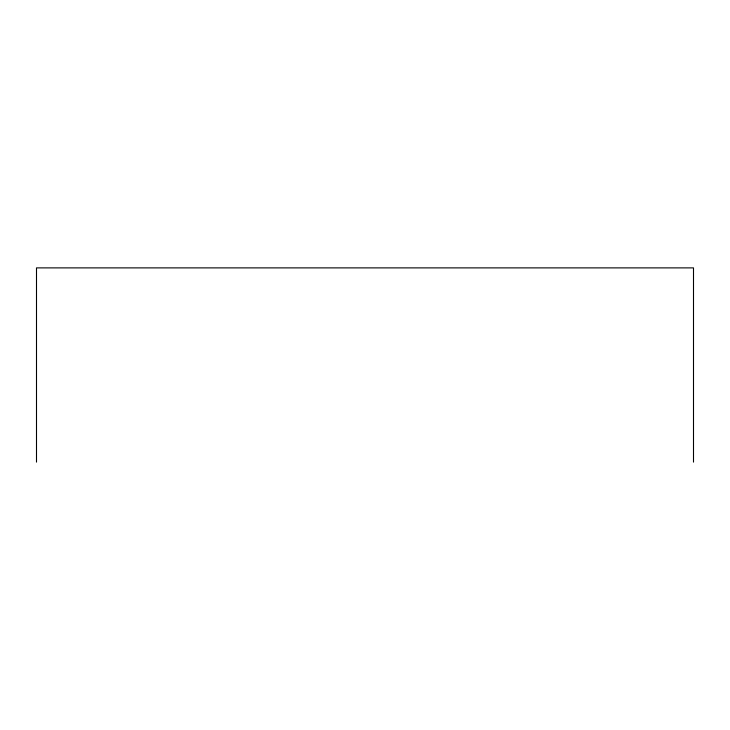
<?xml version="1.0" encoding="UTF-8"?>
<svg xmlns="http://www.w3.org/2000/svg" width="730" height="730" viewBox="0 0 730 730"><rect width="100%" height="100%" fill="white"/><g stroke="black" fill="none" stroke-linecap="round" stroke-linejoin="round"><path stroke-width="1.09" d="M693.5 462.117L693.5 267.883L36.5 267.883L36.5 462.117"/></g></svg>
